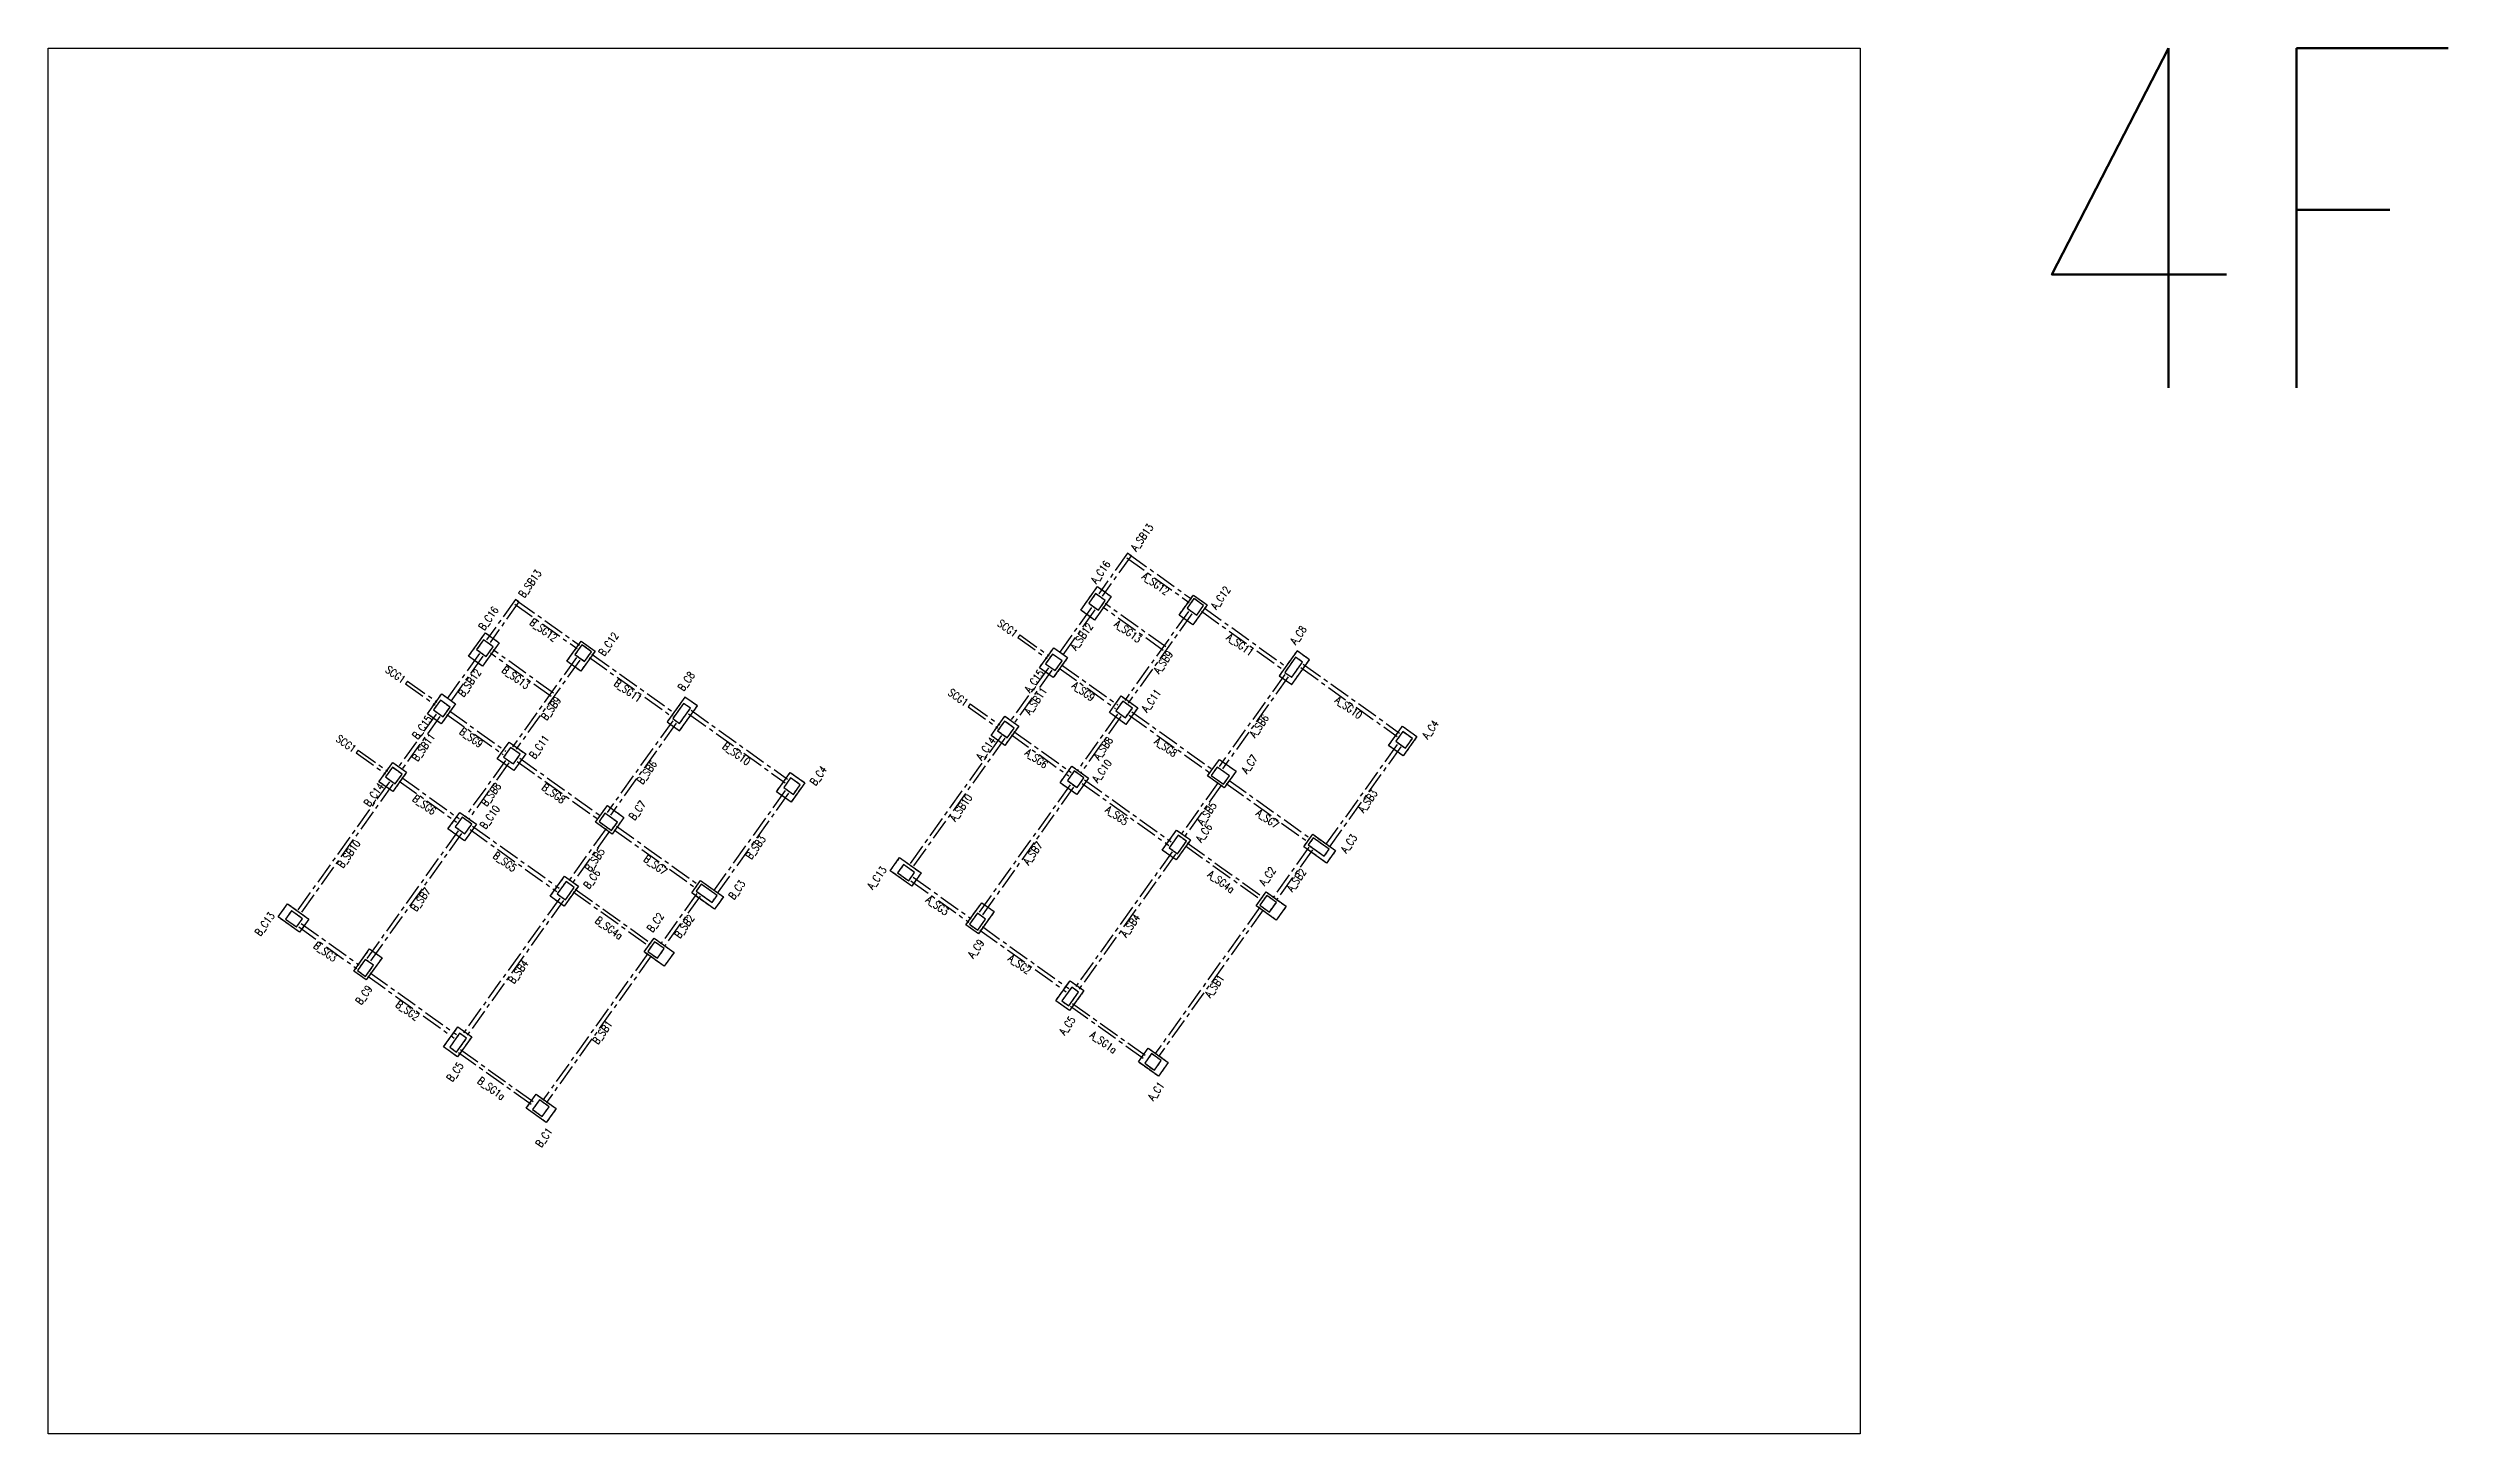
# Model space of a CAD drawing. Header units: millimetres. Extents: x 39613 to 69886, y 27475 to 191272.
# Drawn here: x 50002 to 64126, y 64097 to 72252 of the extents above; entities that cross this region are included whole.
import ezdxf
from ezdxf.enums import TextEntityAlignment as Align

# ---------------------------------------------------------------- set-up
doc = ezdxf.new("R2010")
doc.units = ezdxf.units.MM
doc.header["$LTSCALE"] = 100
doc.header["$MEASUREMENT"] = 0
doc.linetypes.add('CENTER', pattern=[2, 1.25, -0.25, 0.25, -0.25])
doc.linetypes.add('HIDDEN', pattern=[0.375, 0.25, -0.125])
for name, color, linetype in [('TC-COLUMN', 1, 'Continuous'), ('TC-TB', 2, 'Continuous'), ('TC-TC', 4, 'Continuous'), ('TC-虛柱', 4, 'HIDDEN'), ('TC-虛鋼柱', 4, 'HIDDEN'), ('TC-鋼柱', 11, 'Continuous'), ('TC-鋼粱', 183, 'CENTER')]:
    doc.layers.add(name, color=color, linetype=linetype)
doc.styles.get("Standard").update_dxf_attribs({"font": 'txt.shx', "width": 0.8, "bigfont": 'ae.shx'})

msp = doc.modelspace()

# ---------------------------------------------------------------- linework, layer by layer
at = {"layer": 'Defpoints'}
msp.add_lwpolyline([(60666.19, 72252.05), (60666.19, 64096.68), (50001.56, 64096.68), (50001.56, 72252.05)], close=True, dxfattribs=at)
at = {"layer": 'TC-COLUMN'}
for points in [[(56259.6, 69024.59), (56160.73, 68886.3), (56079.38, 68944.45), (56178.24, 69082.75)], [(56658.15, 68915.42), (56742.48, 69033.38), (56823.83, 68975.22), (56739.5, 68857.26)], [(52476.93, 68672.56), (52575.79, 68810.86), (52657.15, 68752.71), (52558.28, 68614.41)], [(53055.7, 68643.53), (53140.03, 68761.49), (53221.38, 68703.33), (53137.05, 68585.37)], [(55836.93, 68605.31), (55921.26, 68723.27), (56002.61, 68665.11), (55918.29, 68547.15)], [(57247.88, 68558.55), (57321.1, 68506.21), (57425.77, 68652.64), (57352.55, 68704.98)], [(52234.49, 68333.42), (52318.81, 68451.38), (52400.16, 68393.22), (52315.84, 68275.26)], [(53645.43, 68286.66), (53718.65, 68234.32), (53823.32, 68380.75), (53750.11, 68433.09)], [(56317.75, 68439.62), (56415.37, 68369.83), (56345.58, 68272.21), (56247.96, 68342)], [(55551.94, 68206.64), (55633.36, 68320.53), (55714.71, 68262.38), (55633.29, 68148.49)], [(57891.43, 68147.66), (57972.85, 68261.55), (58058.27, 68200.49), (57976.85, 68086.59)], [(52715.3, 68167.73), (52812.92, 68097.94), (52743.13, 68000.32), (52645.51, 68070.11)], [(51949.49, 67934.75), (52030.91, 68048.64), (52112.26, 67990.49), (52030.84, 67876.6)], [(54288.98, 67875.77), (54370.4, 67989.66), (54455.82, 67928.6), (54374.4, 67814.7)], [(56027.82, 68026.32), (56125.44, 67956.54), (56055.66, 67858.92), (55958.03, 67928.7)], [(56896.03, 68066.38), (56993.65, 67996.59), (56923.87, 67898.97), (56826.25, 67968.76)], [(52425.37, 67754.43), (52522.99, 67684.65), (52453.21, 67587.03), (52355.58, 67656.81)], [(53293.58, 67794.49), (53391.2, 67724.7), (53321.42, 67627.08), (53223.8, 67696.87)], [(56559.75, 67532.35), (56644.08, 67650.31), (56725.43, 67592.16), (56641.1, 67474.2)], [(57392.25, 67552.02), (57444.59, 67625.23), (57578.81, 67529.27), (57526.47, 67456.06)], [(52957.3, 67260.46), (53041.63, 67378.42), (53122.98, 67320.27), (53038.65, 67202.31)], [(55084.66, 67320.86), (54958.57, 67411), (55013.82, 67488.29), (55139.91, 67398.14)], [(53789.8, 67280.13), (53842.14, 67353.34), (53976.36, 67257.38), (53924.02, 67184.17)], [(57230.34, 67120.58), (57112.38, 67204.9), (57170.54, 67286.25), (57288.5, 67201.93)], [(51482.22, 67048.97), (51356.12, 67139.11), (51411.37, 67216.4), (51537.46, 67126.25)], [(55496.76, 67222.94), (55569.98, 67170.6), (55476.93, 67040.44), (55403.71, 67092.78)], [(53627.89, 66848.69), (53509.93, 66933.01), (53568.09, 67014.36), (53686.05, 66930.04)], [(51894.31, 66951.06), (51967.53, 66898.72), (51874.48, 66768.55), (51801.26, 66820.89)], [(55932.25, 66645.98), (56016.58, 66763.94), (56097.93, 66705.78), (56013.6, 66587.82)], [(52329.8, 66374.09), (52414.13, 66492.05), (52495.48, 66433.89), (52411.15, 66315.93)], [(56536.62, 66201.64), (56418.66, 66285.96), (56476.81, 66367.32), (56594.77, 66282.99)], [(52934.17, 65929.75), (52816.21, 66014.08), (52874.36, 66095.43), (52992.32, 66011.1)]]:
    msp.add_lwpolyline(points, close=True, dxfattribs=at)
at = {"layer": 'TC-虛柱'}
for points in [[(56259.6, 69024.59), (56160.73, 68886.3), (56079.38, 68944.45), (56178.24, 69082.75)], [(56658.15, 68915.42), (56742.48, 69033.38), (56823.83, 68975.22), (56739.5, 68857.26)], [(52476.93, 68672.56), (52575.79, 68810.86), (52657.15, 68752.71), (52558.28, 68614.41)], [(53055.7, 68643.53), (53140.03, 68761.49), (53221.38, 68703.33), (53137.05, 68585.37)], [(55836.93, 68605.31), (55921.26, 68723.27), (56002.61, 68665.11), (55918.29, 68547.15)], [(57247.88, 68558.55), (57321.1, 68506.21), (57425.77, 68652.64), (57352.55, 68704.98)], [(52234.49, 68333.42), (52318.81, 68451.38), (52400.16, 68393.22), (52315.84, 68275.26)], [(53645.43, 68286.66), (53718.65, 68234.32), (53823.32, 68380.75), (53750.11, 68433.09)], [(56317.75, 68439.62), (56415.37, 68369.83), (56345.58, 68272.21), (56247.96, 68342)], [(55551.94, 68206.64), (55633.36, 68320.53), (55714.71, 68262.38), (55633.29, 68148.49)], [(57891.43, 68147.66), (57972.85, 68261.55), (58058.27, 68200.49), (57976.85, 68086.59)], [(52715.3, 68167.73), (52812.92, 68097.94), (52743.13, 68000.32), (52645.51, 68070.11)], [(51949.49, 67934.75), (52030.91, 68048.64), (52112.26, 67990.49), (52030.84, 67876.6)], [(54288.98, 67875.77), (54370.4, 67989.66), (54455.82, 67928.6), (54374.4, 67814.7)], [(56027.82, 68026.32), (56125.44, 67956.54), (56055.66, 67858.92), (55958.03, 67928.7)], [(56896.03, 68066.38), (56993.65, 67996.59), (56923.87, 67898.97), (56826.25, 67968.76)], [(52425.37, 67754.43), (52522.99, 67684.65), (52453.21, 67587.03), (52355.58, 67656.81)], [(53293.58, 67794.49), (53391.2, 67724.7), (53321.42, 67627.08), (53223.8, 67696.87)], [(56559.75, 67532.35), (56644.08, 67650.31), (56725.43, 67592.16), (56641.1, 67474.2)], [(57392.25, 67552.02), (57444.59, 67625.23), (57578.81, 67529.27), (57526.47, 67456.06)], [(52957.3, 67260.46), (53041.63, 67378.42), (53122.98, 67320.27), (53038.65, 67202.31)], [(55084.66, 67320.86), (54958.57, 67411), (55013.82, 67488.29), (55139.91, 67398.14)], [(53789.8, 67280.13), (53842.14, 67353.34), (53976.36, 67257.38), (53924.02, 67184.17)], [(57230.34, 67120.58), (57112.38, 67204.9), (57170.54, 67286.25), (57288.5, 67201.93)], [(51482.22, 67048.97), (51356.12, 67139.11), (51411.37, 67216.4), (51537.46, 67126.25)], [(55496.76, 67222.94), (55569.98, 67170.6), (55476.93, 67040.44), (55403.71, 67092.78)], [(53627.89, 66848.69), (53509.93, 66933.01), (53568.09, 67014.36), (53686.05, 66930.04)], [(51894.31, 66951.06), (51967.53, 66898.72), (51874.48, 66768.55), (51801.26, 66820.89)], [(55932.25, 66645.98), (56016.58, 66763.94), (56097.93, 66705.78), (56013.6, 66587.82)], [(52329.8, 66374.09), (52414.13, 66492.05), (52495.48, 66433.89), (52411.15, 66315.93)], [(56536.62, 66201.64), (56418.66, 66285.96), (56476.81, 66367.32), (56594.77, 66282.99)], [(52934.17, 65929.75), (52816.21, 66014.08), (52874.36, 66095.43), (52992.32, 66011.1)]]:
    msp.add_lwpolyline(points, close=True, dxfattribs=at)
at = {"layer": 'TC-虛鋼柱'}
for points in [[(56183.42, 68943.83), (56224.13, 69000.78), (56167.18, 69041.49), (56126.48, 68984.54)], [(56762.19, 68914.8), (56802.9, 68971.74), (56745.96, 69012.45), (56705.25, 68955.5)], [(52580.97, 68671.94), (52621.68, 68728.89), (52564.74, 68769.6), (52524.03, 68712.65)], [(53159.74, 68642.91), (53200.45, 68699.85), (53143.51, 68740.56), (53102.8, 68683.62)], [(55929.35, 68588.42), (55970.05, 68645.36), (55913.11, 68686.07), (55872.4, 68629.13)], [(57385.09, 68638.7), (57344.41, 68667.78), (57280.44, 68578.3), (57321.11, 68549.22)], [(52326.9, 68316.53), (52367.6, 68373.47), (52310.66, 68414.18), (52269.95, 68357.24)], [(53782.64, 68366.81), (53741.96, 68395.89), (53677.99, 68306.41), (53718.66, 68277.33)], [(56342.69, 68311.16), (56383.4, 68368.1), (56326.45, 68408.81), (56285.74, 68351.87)], [(55647.26, 68193.82), (55687.96, 68250.76), (55631.02, 68291.47), (55590.31, 68234.53)], [(57990.82, 68131.93), (58031.53, 68188.87), (57974.58, 68229.58), (57933.87, 68172.63)], [(52740.24, 68039.27), (52780.95, 68096.21), (52724, 68136.92), (52683.29, 68079.98)], [(52044.81, 67921.93), (52085.52, 67978.87), (52028.57, 68019.58), (51987.86, 67962.64)], [(54388.37, 67860.04), (54429.08, 67916.98), (54372.13, 67957.69), (54331.42, 67900.74)], [(56057.71, 67900.47), (56098.41, 67957.42), (56041.47, 67998.13), (56000.76, 67941.18)], [(56920.39, 67919.9), (56955.28, 67968.71), (56882.06, 68021.05), (56847.17, 67972.24)], [(52455.26, 67628.58), (52495.96, 67685.53), (52439.02, 67726.24), (52398.31, 67669.29)], [(53317.94, 67648.01), (53352.83, 67696.82), (53279.61, 67749.16), (53244.72, 67700.35)], [(56649.25, 67511.39), (56701.59, 67584.61), (56652.78, 67619.5), (56600.44, 67546.29)], [(57512.55, 67496.74), (57541.63, 67537.42), (57448.07, 67604.3), (57419, 67563.62)], [(55066.95, 67351.96), (55101.84, 67400.78), (55036.76, 67447.3), (55001.87, 67398.49)], [(53046.8, 67239.5), (53099.14, 67312.72), (53050.33, 67347.61), (52997.99, 67274.4)], [(53910.1, 67224.85), (53939.18, 67265.53), (53845.62, 67332.41), (53816.55, 67291.73)], [(57190.25, 67167.67), (57230.96, 67224.62), (57174.02, 67265.33), (57133.31, 67208.38)], [(51464.5, 67080.07), (51499.39, 67128.89), (51434.31, 67175.41), (51399.42, 67126.6)], [(55473.45, 67061.37), (55519.97, 67126.45), (55471.16, 67161.34), (55424.64, 67096.26)], [(53587.8, 66895.78), (53628.51, 66952.73), (53571.57, 66993.44), (53530.86, 66936.49)], [(51871, 66789.48), (51917.52, 66854.56), (51868.71, 66889.45), (51822.19, 66824.37)], [(56008.96, 66615.72), (56067.12, 66697.07), (56026.44, 66726.15), (55968.29, 66644.8)], [(52406.51, 66343.83), (52464.67, 66425.18), (52423.99, 66454.26), (52365.84, 66372.91)], [(56512.8, 66237.1), (56553.51, 66294.05), (56496.56, 66334.76), (56455.85, 66277.81)], [(52910.35, 65965.21), (52951.06, 66022.16), (52894.11, 66062.87), (52853.4, 66005.92)]]:
    msp.add_lwpolyline(points, close=True, dxfattribs=at)
at = {"layer": 'TC-鋼柱'}
for points in [[(56183.42, 68943.83), (56224.13, 69000.78), (56167.18, 69041.49), (56126.48, 68984.54)], [(56762.19, 68914.8), (56802.9, 68971.74), (56745.96, 69012.45), (56705.25, 68955.5)], [(52580.97, 68671.94), (52621.68, 68728.89), (52564.74, 68769.6), (52524.03, 68712.65)], [(53159.74, 68642.91), (53200.45, 68699.85), (53143.51, 68740.56), (53102.8, 68683.62)], [(55929.35, 68588.42), (55970.05, 68645.36), (55913.11, 68686.07), (55872.4, 68629.13)], [(57385.09, 68638.7), (57344.41, 68667.78), (57280.44, 68578.3), (57321.11, 68549.22)], [(52326.9, 68316.53), (52367.6, 68373.47), (52310.66, 68414.18), (52269.95, 68357.24)], [(53782.64, 68366.81), (53741.96, 68395.89), (53677.99, 68306.41), (53718.66, 68277.33)], [(56342.69, 68311.16), (56383.4, 68368.1), (56326.45, 68408.81), (56285.74, 68351.87)], [(55647.26, 68193.82), (55687.96, 68250.76), (55631.02, 68291.47), (55590.31, 68234.53)], [(57990.82, 68131.93), (58031.53, 68188.87), (57974.58, 68229.58), (57933.87, 68172.63)], [(52740.24, 68039.27), (52780.95, 68096.21), (52724, 68136.92), (52683.29, 68079.98)], [(52044.81, 67921.93), (52085.52, 67978.87), (52028.57, 68019.58), (51987.86, 67962.64)], [(54388.37, 67860.04), (54429.08, 67916.98), (54372.13, 67957.69), (54331.42, 67900.74)], [(56057.71, 67900.47), (56098.41, 67957.42), (56041.47, 67998.13), (56000.76, 67941.18)], [(56920.39, 67919.9), (56955.28, 67968.71), (56882.06, 68021.05), (56847.17, 67972.24)], [(52455.26, 67628.58), (52495.96, 67685.53), (52439.02, 67726.24), (52398.31, 67669.29)], [(53317.94, 67648.01), (53352.83, 67696.82), (53279.61, 67749.16), (53244.72, 67700.35)], [(56649.25, 67511.39), (56701.59, 67584.61), (56652.78, 67619.5), (56600.44, 67546.29)], [(57512.55, 67496.74), (57541.63, 67537.42), (57448.07, 67604.3), (57419, 67563.62)], [(55066.95, 67351.96), (55101.84, 67400.78), (55036.76, 67447.3), (55001.87, 67398.49)], [(53046.8, 67239.5), (53099.14, 67312.72), (53050.33, 67347.61), (52997.99, 67274.4)], [(53910.1, 67224.85), (53939.18, 67265.53), (53845.62, 67332.41), (53816.55, 67291.73)], [(57190.25, 67167.67), (57230.96, 67224.62), (57174.02, 67265.33), (57133.31, 67208.38)], [(51464.5, 67080.07), (51499.39, 67128.89), (51434.31, 67175.41), (51399.42, 67126.6)], [(55473.45, 67061.37), (55519.97, 67126.45), (55471.16, 67161.34), (55424.64, 67096.26)], [(53587.8, 66895.78), (53628.51, 66952.73), (53571.57, 66993.44), (53530.86, 66936.49)], [(51871, 66789.48), (51917.52, 66854.56), (51868.71, 66889.45), (51822.19, 66824.37)], [(56008.96, 66615.72), (56067.12, 66697.07), (56026.44, 66726.15), (55968.29, 66644.8)], [(52406.51, 66343.83), (52464.67, 66425.18), (52423.99, 66454.26), (52365.84, 66372.91)], [(56512.8, 66237.1), (56553.51, 66294.05), (56496.56, 66334.76), (56455.85, 66277.81)], [(52910.35, 65965.21), (52951.06, 66022.16), (52894.11, 66062.87), (52853.4, 66005.92)]]:
    msp.add_lwpolyline(points, close=True, dxfattribs=at)
at = {"layer": 'TC-鋼粱'}
for p, q in [((56355.58, 69279.23), (56185.2, 69040.9)), ((56375.92, 69264.69), (56205.54, 69026.36)), ((56351.21, 69251.62), (56717.47, 68989.79)), ((56375.92, 69264.69), (56355.58, 69279.23)), ((56365.75, 69271.96), (56732.01, 69010.13)), ((52753.13, 69007.34), (52582.75, 68769.01)), ((52773.47, 68992.8), (52603.09, 68754.47)), ((52748.76, 68979.73), (53115.02, 68717.9)), ((52773.47, 68992.8), (52753.13, 69007.34)), ((52763.3, 69000.07), (53129.56, 68738.24)), ((56143.03, 68960.41), (55941.3, 68678.21)), ((56163.37, 68945.87), (55961.63, 68663.68)), ((56565.09, 68707.86), (56209, 68962.42)), ((56579.63, 68728.2), (56223.54, 68982.76)), ((56713.67, 68937.19), (56338.55, 68412.46)), ((56790.68, 68937.45), (57276.58, 68590.1)), ((56805.22, 68957.79), (57291.12, 68610.43)), ((55720.46, 68799.21), (55708.83, 68782.94)), ((55720.46, 68799.21), (55893.34, 68675.62)), ((56734.01, 68922.65), (56358.89, 68397.92)), ((52540.58, 68688.52), (52338.85, 68406.33)), ((52560.92, 68673.98), (52359.18, 68391.79)), ((52962.64, 68435.97), (52606.55, 68690.53)), ((52977.18, 68456.31), (52621.09, 68710.87)), ((53111.22, 68665.3), (52736.1, 68140.57)), ((53131.56, 68650.76), (52756.44, 68126.03)), ((53188.23, 68665.56), (53674.13, 68318.21)), ((53202.77, 68685.9), (53688.67, 68338.54)), ((55708.83, 68782.94), (55881.71, 68659.35)), ((52118.01, 68527.32), (52106.38, 68511.05)), ((52106.38, 68511.05), (52279.26, 68387.46)), ((52118.01, 68527.32), (52290.89, 68403.73)), ((55888.96, 68605), (55659.21, 68283.61)), ((55909.29, 68590.46), (55679.54, 68269.08)), ((55952.02, 68602.94), (56283.52, 68365.96)), ((55966.56, 68623.28), (56298.06, 68386.29)), ((57280.72, 68565.8), (56893.99, 68024.82)), ((57301.06, 68551.26), (56914.33, 68010.28)), ((57374.32, 68606.45), (57941.73, 68200.82)), ((57388.86, 68626.79), (57956.27, 68221.16)), ((55429.64, 68392.41), (55418.01, 68376.14)), ((55418.01, 68376.14), (55590.9, 68252.55)), ((55429.64, 68392.41), (55602.53, 68268.82)), ((52286.51, 68333.11), (52056.76, 68011.72)), ((52306.84, 68318.57), (52077.09, 67997.19)), ((52349.57, 68331.05), (52681.07, 68094.07)), ((52364.11, 68351.39), (52695.61, 68114.4)), ((53678.28, 68293.91), (53291.54, 67752.93)), ((53698.61, 68279.37), (53311.88, 67738.39)), ((53771.87, 68334.56), (54339.28, 67928.93)), ((53786.41, 68354.9), (54353.82, 67949.27)), ((55685.91, 68230.69), (56023.11, 67989.64)), ((56296.2, 68332.1), (56057.86, 67998.7)), ((56316.53, 68317.56), (56078.2, 67984.16)), ((56365.46, 68325.82), (56843.4, 67984.16)), ((56380, 68346.16), (56857.94, 68004.49)), ((51827.2, 68120.52), (51815.56, 68104.25)), ((51815.56, 68104.25), (51988.45, 67980.66)), ((51827.2, 68120.52), (52000.08, 67996.93)), ((55612.97, 68206.04), (55064.95, 67439.44)), ((55633.31, 68191.5), (55085.29, 67424.9)), ((55671.37, 68210.35), (56008.57, 67969.3)), ((57942.54, 68154.14), (57520.99, 67564.46)), ((57962.88, 68139.61), (57541.33, 67549.92)), ((52083.46, 67958.8), (52420.66, 67717.75)), ((52693.75, 68060.21), (52455.41, 67726.81)), ((52714.09, 68045.67), (52475.75, 67712.27)), ((52763.01, 68053.93), (53240.95, 67712.27)), ((52777.55, 68074.27), (53255.49, 67732.6)), ((56102.19, 67945.5), (56612.66, 67580.58)), ((56950.52, 67944.62), (57432.67, 67599.95)), ((52010.52, 67934.15), (51462.5, 67167.55)), ((52030.86, 67919.61), (51482.84, 67153.01)), ((52068.92, 67938.46), (52406.12, 67697.41)), ((54340.09, 67882.25), (53918.55, 67292.57)), ((54360.43, 67867.72), (53938.88, 67278.03)), ((56017.47, 67916.95), (55481.04, 67166.57)), ((56037.81, 67902.41), (55501.38, 67152.03)), ((56087.65, 67925.16), (56598.12, 67560.24)), ((56888.13, 67930.66), (56667.14, 67621.53)), ((56908.47, 67916.13), (56687.48, 67606.99)), ((56935.98, 67924.28), (57418.13, 67579.61)), ((52499.74, 67673.61), (53010.21, 67308.69)), ((53285.68, 67658.77), (53064.69, 67349.64)), ((53348.07, 67672.73), (53830.22, 67328.06)), ((52415.02, 67645.06), (51878.59, 66894.68)), ((52435.36, 67630.52), (51898.93, 66880.14)), ((52485.2, 67653.27), (52995.68, 67288.35)), ((53306.02, 67644.24), (53085.03, 67335.1)), ((53333.53, 67652.39), (53815.68, 67307.72)), ((56617, 67522.16), (56046.49, 66724.11)), ((56695.19, 67558.46), (57142.62, 67238.6)), ((56706.82, 67574.73), (57154.25, 67254.87)), ((57422.69, 67548.69), (57210.34, 67251.65)), ((57443.02, 67534.15), (57230.68, 67237.11)), ((56637.34, 67507.62), (56066.83, 66709.57)), ((53014.55, 67250.27), (52444.05, 66452.22)), ((53034.89, 67235.73), (52464.38, 66437.68)), ((53092.74, 67286.57), (53540.17, 66966.71)), ((53104.37, 67302.84), (53551.8, 66982.98)), ((53820.24, 67276.8), (53607.89, 66979.76)), ((53840.57, 67262.26), (53628.23, 66965.22)), ((55079.45, 67352.25), (55420.86, 67108.18)), ((55093.98, 67372.59), (55435.4, 67128.52)), ((51491.54, 67100.7), (51832.95, 66856.63)), ((57133.59, 67195.88), (56516.56, 66332.75)), ((57153.93, 67181.35), (56536.9, 66318.21)), ((51477, 67080.36), (51818.41, 66836.29)), ((55485.94, 67061.66), (55994.23, 66698.29)), ((55500.48, 67081.99), (56008.77, 66718.63)), ((53531.14, 66923.99), (52914.11, 66060.86)), ((53551.48, 66909.46), (52934.45, 66046.32)), ((51883.49, 66789.77), (52391.79, 66426.4)), ((51898.03, 66810.1), (52406.32, 66446.74)), ((56020.01, 66613.97), (56459.35, 66299.9)), ((56031.64, 66630.24), (56470.98, 66316.17)), ((52417.56, 66342.09), (52856.9, 66028.01)), ((52429.19, 66358.36), (52868.53, 66044.28))]:
    msp.add_line(p, q, dxfattribs=at)

# ---------------------------------------------------------------- texts
at = {"layer": 'Defpoints', "color": 2, "width": 0.8}
msp.add_text('4F', height=2000, rotation=360, dxfattribs=at).set_placement((61589.25, 72252.05), align=Align.TOP_LEFT)
at = {"layer": 'TC-TB', "width": 0.8}
for s, rotation, p in [('A_SB13', 54.440027, (56440.49, 69372.22)), ('B_SB13', 54.440027, (52838.04, 69100.33)), ('A_SG12', 324, (56520.73, 69099.69)), ('B_SG12', 324, (52918.28, 68827.8)), ('SCG1', 324.440027, (55649.56, 68837.6)), ('A_SB12', 54.440027, (56084.87, 68788.78)), ('A_SG13', 324, (56357.4, 68819.46)), ('A_SG11', 324, (57017.64, 68741.4)), ('A_SB9', 54.440027, (56564.46, 68638.19)), ('SCG1', 324.440027, (52047.11, 68565.71)), ('B_SB12', 54.440027, (52482.42, 68516.89)), ('B_SG13', 324, (52754.95, 68547.57)), ('B_SG11', 324, (53415.19, 68469.51)), ('A_SG9', 324, (56095.6, 68466.34)), ('B_SB9', 54.440027, (52962.01, 68366.3)), ('SCG1', 324.440027, (55358.75, 68430.8)), ('A_SB11', 54.440027, (55813.88, 68409.71)), ('A_SG10', 324, (57656.27, 68371.09)), ('B_SG9', 324, (52493.15, 68194.45)), ('A_SB6', 54.440027, (57128.61, 68262.74)), ('SCG1', 324.440027, (51756.3, 68158.91)), ('B_SB11', 54.440027, (52211.43, 68137.82)), ('B_SG10', 324, (54053.82, 68099.2)), ('A_SG6', 324, (55818.89, 68071.09)), ('A_SB8', 54.440027, (56211.2, 68131.76)), ('A_SG8', 324, (56580.3, 68138.43)), ('B_SB6', 54.440027, (53526.16, 67990.85)), ('B_SG6', 324, (52216.44, 67799.2)), ('B_SB8', 54.440027, (52608.75, 67859.87)), ('B_SG8', 324, (52977.85, 67866.54)), ('A_SB10', 54.440027, (55374.4, 67782.04)), ('A_SB5', 54.440027, (56821.8, 67747.6)), ('A_SB3', 54.440027, (57768.66, 67820.64)), ('A_SG5', 324, (56292.43, 67735.75)), ('A_SG7', 324, (57179.36, 67716.49)), ('B_SB10', 54.440027, (51771.95, 67510.15)), ('B_SG5', 324, (52689.98, 67463.86)), ('B_SB5', 54.440027, (53219.35, 67475.71)), ('B_SB3', 54.440027, (54166.21, 67548.75)), ('A_SB7', 54.440027, (55796.91, 67513.84)), ('B_SG7', 324, (53576.91, 67444.6)), ('A_SG4a', 324, (56906.1, 67346.22)), ('A_SB2', 54.440027, (57349.04, 67355.41)), ('B_SB7', 54.440027, (52194.46, 67241.95)), ('A_SG3', 324, (55236.2, 67206.39)), ('B_SG4a', 324, (53303.65, 67074.33)), ('B_SB2', 54.440027, (53746.59, 67083.52)), ('A_SB4', 54.440027, (56371.55, 67088.54)), ('B_SG3', 324, (51633.75, 66934.5)), ('B_SB4', 54.440027, (52769.1, 66816.65)), ('A_SG2', 324, (55720.03, 66860.51)), ('A_SB1', 54.440027, (56866.34, 66731.76)), ('B_SG2', 324, (52117.58, 66588.62)), ('B_SB1', 54.440027, (53263.89, 66459.87)), ('A_SG1a', 324, (56213.94, 66401.58)), ('B_SG1a', 324, (52611.49, 66129.69))]:
    msp.add_text(s, height=45, rotation=rotation, dxfattribs=at).set_placement(p, align=Align.MIDDLE_CENTER)
at = {"layer": 'TC-TC', "width": 0.8}
for s, p in [('A_C16', (56196.3, 69168.19)), ('A_C12', (56902.89, 69017.04)), ('B_C16', (52593.85, 68896.3)), ('B_C12', (53300.44, 68745.15)), ('A_C8', (57360.44, 68797.69)), ('B_C8', (53757.99, 68525.8)), ('A_C15', (55805.52, 68526.97)), ('A_C11', (56494.43, 68411.65)), ('B_C15', (52203.07, 68255.08)), ('A_C4', (58137.58, 68242.13)), ('B_C11', (52891.98, 68139.76)), ('A_C14', (55521.68, 68129.93)), ('A_C7', (57072.72, 68038.41)), ('B_C4', (54535.13, 67970.24)), ('A_C10', (56204.51, 67998.35)), ('B_C14', (51919.23, 67858.04)), ('B_C7', (53470.27, 67766.52)), ('B_C10', (52602.06, 67726.46)), ('A_C6', (56804.49, 67633.98)), ('A_C3', (57657.88, 67571.09)), ('B_C6', (53202.04, 67362.09)), ('A_C13', (54879.51, 67369.18)), ('A_C2', (57178.43, 67378.95)), ('B_C3', (54055.43, 67299.2)), ('B_C13', (51277.06, 67097.29)), ('B_C2', (53575.98, 67107.06)), ('A_C9', (55462.94, 66952.1)), ('B_C9', (51860.49, 66680.21)), ('A_C5', (55999.62, 66499.48)), ('B_C5', (52397.17, 66227.59)), ('A_C1', (56522.63, 66113.3)), ('B_C1', (52920.18, 65841.41))]:
    msp.add_text(s, height=45, rotation=54.440027, dxfattribs=at).set_placement(p, align=Align.MIDDLE_CENTER)

doc.saveas('drawing.dxf')
